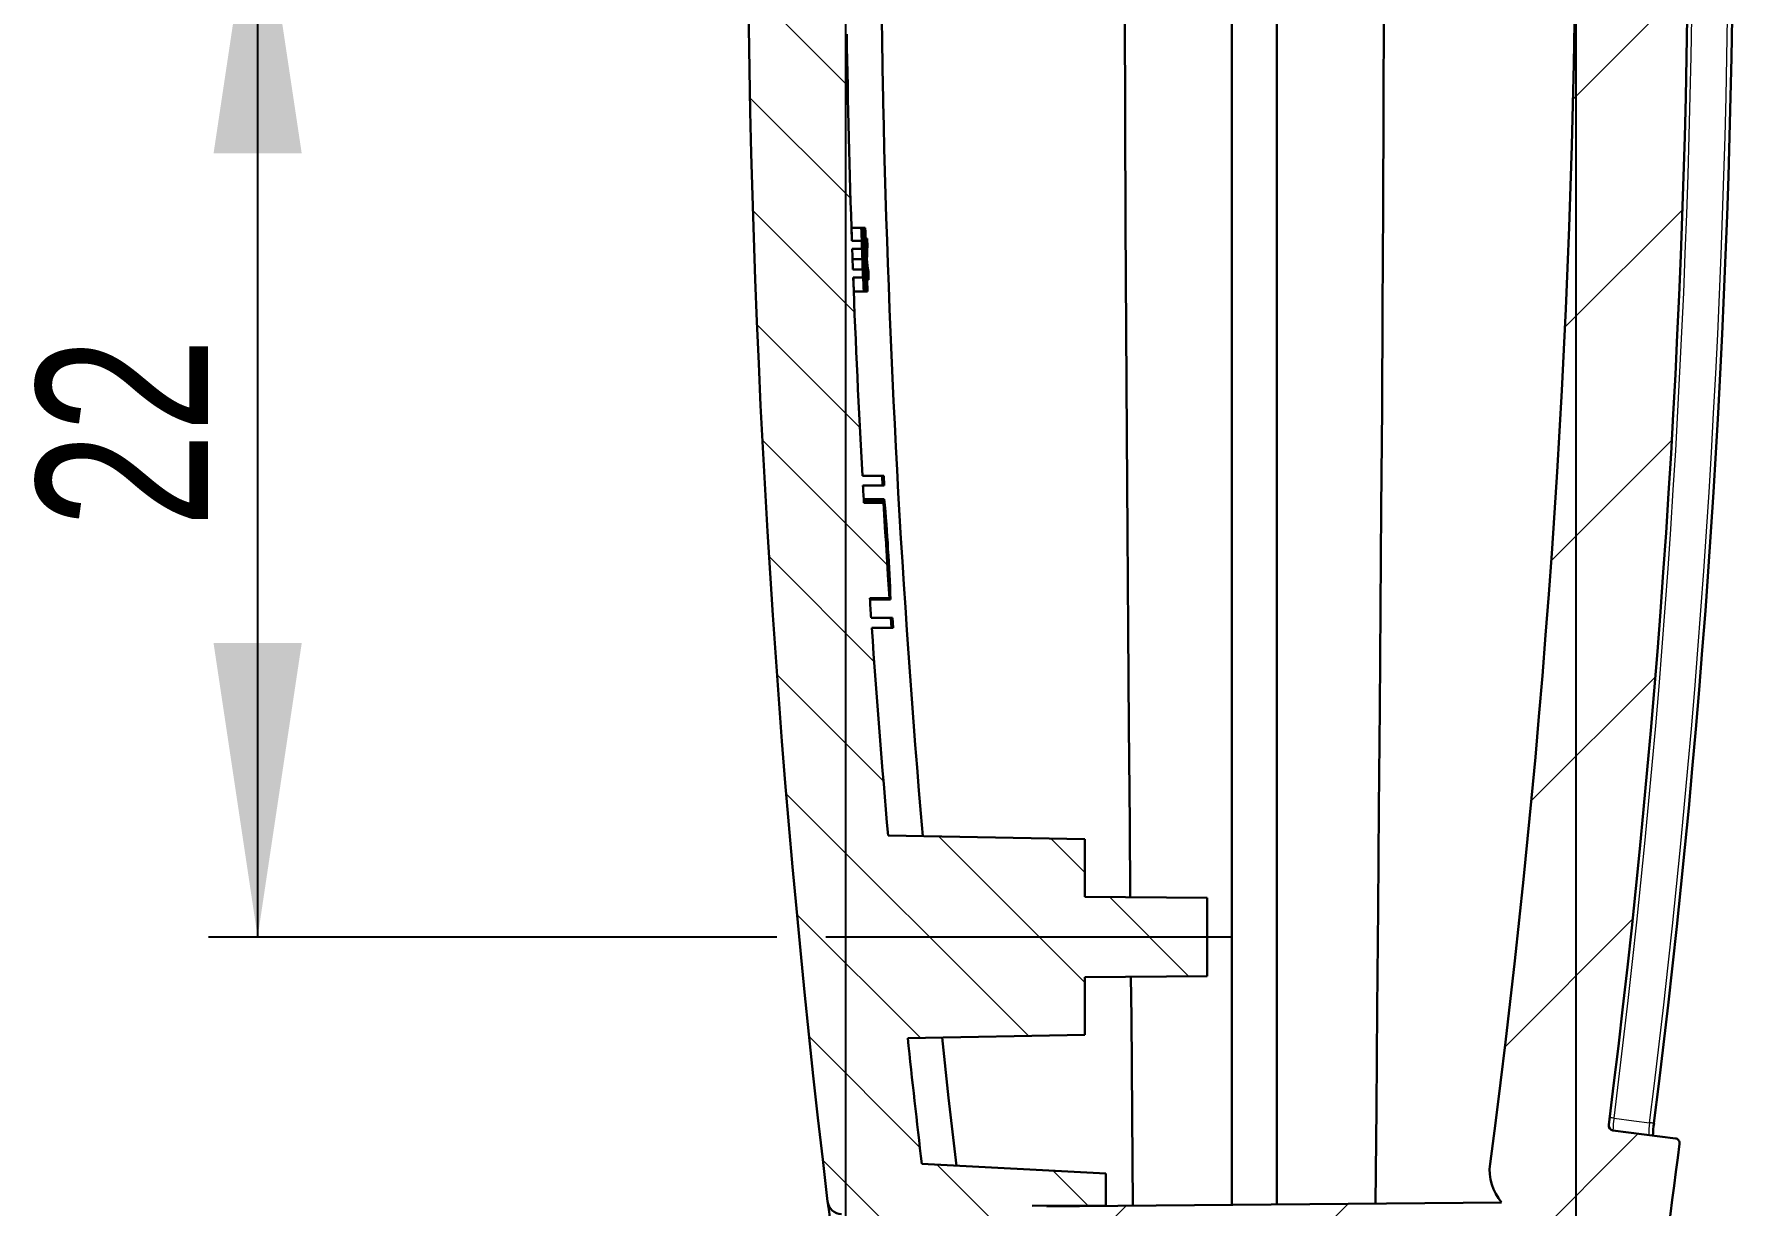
# Model space of a CAD drawing. Header units: millimetres. Extents: x 0 to 1188, y 0 to 841.
# Drawn here: x 612.32 to 647.15, y 634.62 to 658.54 of the extents above; entities that cross this region are included whole.
import ezdxf

# ---------------------------------------------------------------- set-up
doc = ezdxf.new("R2010")
doc.units = ezdxf.units.MM
doc.linetypes.add('SLD-Durchgehend', pattern=[0])
doc.styles.add('SLDTEXTSTYLE3', font='ARIALN.TTF', dxfattribs={"width": 0.87})
doc.dimstyles.new('SLDDIMSTYLE2', dxfattribs={"dimtxt": 3.5, "dimasz": 6, "dimexe": 0, "dimexo": 0.0625, "dimgap": 0.875, "dimtad": 1, "dimrnd": 1e-09, "dimzin": 12, "dimdsep": 46, "dimtxsty": 'SLDTEXTSTYLE3', "dimsah": 1, "dimcen": 0.09, "dimadec": 0, "dimazin": 3, "dimtfac": 1, "dimtofl": 0, "dimtmove": 0, "dimatfit": 3, "dimfxl": 0, "dimfrac": 2, "dimtolj": 1, "dimtzin": 12, "dimarcsym": 0})
doc.dimstyles.new('SLDDIMSTYLE3', dxfattribs={"dimtxt": 3.5, "dimasz": 6, "dimexe": 0, "dimexo": 0.0625, "dimgap": 0.875, "dimtad": 1, "dimrnd": 1e-09, "dimzin": 12, "dimdsep": 46, "dimtxsty": 'SLDTEXTSTYLE3', "dimsah": 1, "dimcen": 0.09, "dimadec": 0, "dimazin": 3, "dimtfac": 1, "dimtmove": 0, "dimatfit": 0, "dimfxl": 0, "dimfrac": 2, "dimtolj": 1, "dimtzin": 12, "dimarcsym": 0})

# ---------------------------------------------------------------- blocks, each defined once
blk = doc.blocks.new('_D_28')
for p, q in [((626.2771401397538, 662.1068535488031), (615.8846556999553, 662.1068535488032)), ((616.8846556999553, 662.1068535488032), (616.8846556999548, 640.106692785922)), ((627.4872218244136, 640.1066927859217), (615.8846556999548, 640.106692785922))]:
    blk.add_line(p, q)
for points in [[(616.8846556999553, 662.1068535488032), (615.9846556999552, 656.1068535488032), (617.7846556999551, 656.1068535488032)], [(616.8846556999548, 640.106692785922), (617.7846556999549, 646.106692785922), (615.9846556999549, 646.106692785922)]]:
    blk.add_solid(points)
at = {"insert": (612.3729184943377, 648.4642244388826), "char_height": 3.5, "attachment_point": 1, "rotation": 89.99999999999949, "style": 'SLDTEXTSTYLE3'}
blk.add_mtext('22', dxfattribs=at)
blk = doc.blocks.new('_D_30')
for p, q in [((635.3040472856575, 662.106853548803), (664.7640368884283, 662.1068535488025)), ((663.7640368884283, 662.1068535488025), (663.7640368884279, 632.1068500735395)), ((645.3560277264996, 632.1068500735398), (664.7640368884279, 632.1068500735395))]:
    blk.add_line(p, q)
for points in [[(663.7640368884283, 662.1068535488025), (662.8640368884282, 656.1068535488025), (664.6640368884282, 656.1068535488025)], [(663.7640368884279, 632.1068500735395), (664.664036888428, 638.1068500735395), (662.864036888428, 638.1068500735395)]]:
    blk.add_solid(points)
at = {"insert": (659.252299682811, 644.7546774675064), "char_height": 3.5, "attachment_point": 1, "rotation": 89.99999999999949, "style": 'SLDTEXTSTYLE3'}
blk.add_mtext('30', dxfattribs=at)
blk = doc.blocks.new('_D_32')
for p, q in [((628.8846806999552, 661.1068535488022), (628.884680699955, 610.53451535022)), ((643.8004887160537, 661.1068535488038), (643.8004887160535, 610.53451535022)), ((628.884680699955, 611.53451535022), (616.884680699955, 611.53451535022)), ((628.884680699955, 611.53451535022), (643.8004887160535, 611.53451535022)), ((643.8004887160535, 611.53451535022), (655.8004887160535, 611.53451535022))]:
    blk.add_line(p, q)
for points in [[(628.884680699955, 611.53451535022), (622.884680699955, 612.43451535022), (622.884680699955, 610.63451535022)], [(643.8004887160535, 611.53451535022), (649.8004887160535, 610.63451535022), (649.8004887160535, 612.43451535022)]]:
    blk.add_solid(points)
at = {"insert": (631.9364138991457, 616.046252555837), "char_height": 3.5, "attachment_point": 1, "style": 'SLDTEXTSTYLE3'}
blk.add_mtext('14,92', dxfattribs=at)

msp = doc.modelspace()

# ---------------------------------------------------------------- hatches: boundary and pattern name
at = {"linetype": 'SLD-Durchgehend', "lineweight": 0}
h = msp.add_hatch(dxfattribs=at)
h.set_pattern_fill('ANSI31', style=0)
h.set_pattern_definition([(45, (0, 0), (-2.245064030267288, 2.245064030267288), [])])
edge = h.paths.add_edge_path(flags=0)
edge.add_arc((440.5846806999552, 662.1068535488038), 207, 350.1714956414312, 352.7223075003661)
edge.add_arc((645.8178609187197, 635.8970893893895), 0.1, 352.722307500389, 442.7499999999771)
edge.add_line((645.8304808156333, 635.9962898843576), (644.5565558615382, 636.158353607946))
edge.add_arc((644.5691757584516, 636.2575541029139), 0.1, 172.7778654556889, 262.7500000000973, ccw=False)
edge.add_arc((440.5846806999552, 662.1068535488038), 205.5158080160984, 352.7778654556407, 367.2221345443605)
edge.add_arc((644.5691757584518, 687.956152994692), 0.1, 97.24999999996652, 187.2221345443668, ccw=False)
edge.add_line((644.5565558615383, 688.05535348966), (645.8304808156336, 688.2174172132484))
edge.add_arc((645.8178609187199, 688.3166177082164), 0.1, 277.2500000000245, 367.2776924996127)
edge.add_arc((440.5846806999552, 662.1068535488038), 207, 7.277692499634314, 9.82850435856915)
edge.add_spline(control_points=[(644.5465620238388, 697.4416942421199), (644.5274566566005, 697.5519753858534), (644.4890476148291, 697.6604788052501), (644.4345155662697, 697.7582192850956), (644.3879811211568, 697.8416252658874), (644.3287809789766, 697.9190696270989), (644.2605051336185, 697.9858560115978)], knot_values=[1.430489624538199e-17, 1.430489624538199e-17, 1.430489624538199e-17, 1.430489624538199e-17, 0.0003357715167857481, 0.0003357715167857481, 0.0003357715167857481, 0.0006211764384765263, 0.0006211764384765263, 0.0006211764384765263, 0.0006211764384765263], weights=[1, 1, 1, 1, 1, 1, 1], degree=3, periodic=0)
edge.add_spline(control_points=[(644.2605051336185, 697.9858560115978), (643.6197133676845, 698.6126686865487), (642.9410623902523, 699.2029624291266), (642.2314921833391, 699.7507017268122), (641.6916678015667, 700.1674089460059), (641.132741633489, 700.5604727869743), (640.5580246324945, 700.9275635638293)], knot_values=[3.07237137224682e-05, 3.07237137224682e-05, 3.07237137224682e-05, 3.07237137224682e-05, 0.002719881707251286, 0.002719881707251286, 0.002719881707251286, 0.004764230953056328, 0.004764230953056328, 0.004764230953056328, 0.004764230953056328], weights=[1, 1, 1, 1, 1, 1, 1], degree=3, periodic=0)
edge.add_spline(control_points=[(640.5580246324945, 700.9275635638293), (640.4822606928768, 700.9759565005332), (640.3963176074376, 701.0110459905678), (640.3083337488766, 701.0295092378966), (640.2705728974145, 701.0374332815938), (640.2320850041433, 701.0424495572756), (640.1935545639674, 701.0444688520802)], knot_values=[3.736708725176135e-17, 3.736708725176135e-17, 3.736708725176135e-17, 3.736708725176135e-17, 0.000269700681910329, 0.000269700681910329, 0.000269700681910329, 0.0003839048015372343, 0.0003839048015372343, 0.0003839048015372343, 0.0003839048015372343], weights=[1, 1, 1, 1, 1, 1, 1], degree=3, periodic=0)
edge.add_line((640.1935545639674, 701.0444688520801), (637.6946806999553, 701.1754292820013))
edge.add_line((637.6946806999553, 701.1754292820013), (637.6946806999553, 699.1726845900056))
edge.add_line((637.6946806999553, 699.1726845900056), (639.7543436188312, 699.0647422303556))
edge.add_spline(control_points=[(639.7543436188312, 699.0647422303556), (640.2639671501078, 698.72799665597), (640.7593549808608, 698.3686541022533), (641.2376828261466, 697.9887643841462), (641.7195579487358, 697.6060574054754), (642.1850447592062, 697.2017612084553), (642.631449262248, 696.7782151248259)], knot_values=[2.489836038553667e-05, 2.489836038553667e-05, 2.489836038553667e-05, 2.489836038553667e-05, 0.001857389109943501, 0.001857389109943501, 0.001857389109943501, 0.003703498353966795, 0.003703498353966795, 0.003703498353966795, 0.003703498353966795], weights=[1, 1, 1, 1, 1, 1, 1], degree=3, periodic=0)
edge.add_arc((440.5846806999552, 662.1068535488038), 205, 9.146626698531804, 9.737157490976585, ccw=False)
edge.add_spline(control_points=[(642.9780590514101, 694.6939736959544), (639.8746601028989, 694.6668907436227), (636.7712611543878, 694.6398077912911), (633.6678622058768, 694.6127248389591), (633.4434683705697, 694.6107665836249), (633.2190745352625, 694.6088083282906), (632.9946806999553, 694.6068500729564)], knot_values=[0.01553141202188759, 0.01553141202188759, 0.01553141202188759, 0.01553141202188759, 0.02484196338468785, 0.02484196338468785, 0.02484196338468785, 0.02551517052427439, 0.02551517052427439, 0.02551517052427439, 0.02551517052427439], weights=[1, 1, 1, 1, 1, 1, 1], degree=3, periodic=0)
edge.add_line((632.9946806999553, 694.6068500729564), (632.9946806999552, 693.4568500724594))
edge.add_spline(control_points=[(632.9946806999552, 693.4568500724594), (633.0955610696155, 693.3559697027184), (633.1964414392676, 693.2550893329691), (633.2973218089011, 693.1542089632013)], knot_values=[0.002305656127740359, 0.002305656127740359, 0.002305656127740359, 0.002305656127740359, 0.002733655288763948, 0.002733655288763948, 0.002733655288763948, 0.002733655288763948], weights=[1, 1, 1, 1], degree=3, periodic=0)
edge.add_spline(control_points=[(633.2973218089011, 693.1542089632013), (633.4063811241218, 693.1532572169748), (633.5154404393426, 693.1523054707483), (633.6244997545633, 693.1513537245218), (634.31478520797, 693.1453296946239), (635.0050706613766, 693.139305664726), (635.6953561147832, 693.1332816348279), (638.3618014508675, 693.1100119188764), (641.0282467869519, 693.0867422029227), (643.6946921230361, 693.0634724869662)], knot_values=[0.01002748567136656, 0.01002748567136656, 0.01002748567136656, 0.01002748567136656, 0.01035467607543689, 0.01035467607543689, 0.01035467607543689, 0.01242561129052426, 0.01242561129052426, 0.01242561129052426, 0.0204252519005801, 0.0204252519005801, 0.0204252519005801, 0.0204252519005801], weights=[1, 1, 1, 1, 1, 1, 1, 1, 1, 1], degree=3, periodic=0)
edge.add_spline(control_points=[(643.6946921230361, 693.0634724869662), (643.7538425737719, 693.003280550904), (643.8129930244991, 692.9430886148332), (643.8721434752099, 692.8828966787464), (643.9129892168014, 692.8413317500309), (643.953834958385, 692.7997668213077), (643.9946806999552, 692.7582018925714)], knot_values=[0.001629402823340384, 0.001629402823340384, 0.001629402823340384, 0.001629402823340384, 0.001882575896360771, 0.001882575896360771, 0.001882575896360771, 0.002057401984652887, 0.002057401984652887, 0.002057401984652887, 0.002057401984652887], weights=[1, 1, 1, 1, 1, 1, 1], degree=3, periodic=0)
edge.add_line((643.9946806999552, 692.7582018925714), (643.9946806999552, 691.4554982545083))
edge.add_spline(control_points=[(643.9946806999552, 691.4554982545083), (643.8946845077047, 691.353741389655), (643.7946883153804, 691.2519845248744), (643.694692123036, 691.1502276601135)], knot_values=[0.003882968331759342, 0.003882968331759342, 0.003882968331759342, 0.003882968331759342, 0.004310591267641046, 0.004310591267641046, 0.004310591267641046, 0.004310591267641046], weights=[1, 1, 1, 1], degree=3, periodic=0)
edge.add_spline(control_points=[(643.694692123036, 691.1502276601135), (641.0282467869519, 691.126957944157), (638.3618014508675, 691.1036882282033), (635.6953561147832, 691.0804185122519), (635.0050706613766, 691.0743944823538), (634.31478520797, 691.0683704524558), (633.6244997545633, 691.062346422558), (633.5154404393426, 691.0613946763315), (633.4063811241218, 691.060442930105), (633.2973218089011, 691.0594911838783)], knot_values=[0.02002625146303577, 0.02002625146303577, 0.02002625146303577, 0.02002625146303577, 0.02802589207309161, 0.02802589207309161, 0.02802589207309161, 0.03009682728817899, 0.03009682728817899, 0.03009682728817899, 0.03042401769224932, 0.03042401769224932, 0.03042401769224932, 0.03042401769224932], weights=[1, 1, 1, 1, 1, 1, 1, 1, 1, 1], degree=3, periodic=0)
edge.add_spline(control_points=[(633.2973218089011, 691.0594911838783), (633.1964414392676, 690.9586108141107), (633.0955610696155, 690.8577304443614), (632.9946806999552, 690.7568500746203)], knot_values=[0.005698678298353532, 0.005698678298353532, 0.005698678298353532, 0.005698678298353532, 0.006127460469451012, 0.006127460469451012, 0.006127460469451012, 0.006127460469451012], weights=[1, 1, 1, 1], degree=3, periodic=0)
edge.add_line((632.9946806999552, 690.7568500746203), (632.9946806999552, 689.6068500741234))
edge.add_spline(control_points=[(632.9946806999552, 689.6068500741234), (633.2188944234422, 689.6048933906012), (633.443108146929, 689.6029367070789), (633.6673218704159, 689.6009800235568), (635.323386586029, 689.5865277657273), (636.9794513016419, 689.5720755078979), (638.6355160172549, 689.5576232500686), (639.8516348312746, 689.5470103419583), (641.0677536452944, 689.5363974338482), (642.283872459314, 689.525784525738)], knot_values=[0.02416924985471032, 0.02416924985471032, 0.02416924985471032, 0.02416924985471032, 0.02484191663826091, 0.02484191663826091, 0.02484191663826091, 0.02981029996591309, 0.02981029996591309, 0.02981029996591309, 0.03345879533149627, 0.03345879533149627, 0.03345879533149627, 0.03345879533149627], weights=[1, 1, 1, 1, 1, 1, 1, 1, 1, 1], degree=3, periodic=0)
edge.add_arc((643.0391452557919, 688.8703739651728), 1, 139.0492118347952, 187.5305659809066)
edge.add_arc((440.5846806999552, 662.1068535488038), 203.2158080160984, -7.530565980909216, 7.530565980907113, ccw=False)
edge.add_arc((643.0391452557918, 635.343333132433), 1, 172.4694340190877, 220.9513114783459)
edge.add_spline(control_points=[(642.2838784455622, 634.6879156735829), (639.4115789760535, 634.6628494958514), (636.5392795065446, 634.63778331812), (633.6669800370358, 634.6127171403883), (633.4428802580089, 634.6107614512443), (633.2187804789819, 634.6088057621005), (632.9946806999551, 634.6068500729565)], knot_values=[0.01622466053887799, 0.01622466053887799, 0.01622466053887799, 0.01622466053887799, 0.02484188706498601, 0.02484188706498601, 0.02484188706498601, 0.02551421200214026, 0.02551421200214026, 0.02551421200214026, 0.02551421200214026], weights=[1, 1, 1, 1, 1, 1, 1], degree=3, periodic=0)
edge.add_line((632.9946806999551, 634.6068500729565), (632.9946806999551, 633.4568500724595))
edge.add_spline(control_points=[(632.9946806999551, 633.4568500724595), (633.0955610696154, 633.3559697027184), (633.1964414392673, 633.2550893329692), (633.2973218089008, 633.1542089632014)], knot_values=[0.002305656127740367, 0.002305656127740367, 0.002305656127740367, 0.002305656127740367, 0.002733655288763946, 0.002733655288763946, 0.002733655288763946, 0.002733655288763946], weights=[1, 1, 1, 1], degree=3, periodic=0)
edge.add_spline(control_points=[(633.2973218089008, 633.1542089632014), (633.4063811241216, 633.1532572169748), (633.5154404393423, 633.1523054707483), (633.6244997545631, 633.1513537245216), (634.3147852079697, 633.1453296946239), (635.0050706613764, 633.139305664726), (635.695356114783, 633.1332816348279), (638.3618014508673, 633.1100119188762), (641.0282467869516, 633.0867422029226), (643.6946921230358, 633.0634724869662)], knot_values=[0.01002748567136656, 0.01002748567136656, 0.01002748567136656, 0.01002748567136656, 0.01035467607543689, 0.01035467607543689, 0.01035467607543689, 0.01242561129052426, 0.01242561129052426, 0.01242561129052426, 0.02042525190058007, 0.02042525190058007, 0.02042525190058007, 0.02042525190058007], weights=[1, 1, 1, 1, 1, 1, 1, 1, 1, 1], degree=3, periodic=0)
edge.add_spline(control_points=[(643.6946921230358, 633.0634724869662), (643.7538425737043, 633.0032805509724), (643.8129930243645, 632.94308861497), (643.8721434750081, 632.8828966789516), (643.9129892166667, 632.8413317501677), (643.9538349583175, 632.799766821376), (643.994680699955, 632.7582018925714)], knot_values=[0.001629402823340389, 0.001629402823340389, 0.001629402823340389, 0.001629402823340389, 0.001882575896073151, 0.001882575896073151, 0.001882575896073151, 0.002057401984652952, 0.002057401984652952, 0.002057401984652952, 0.002057401984652952], weights=[1, 1, 1, 1, 1, 1, 1], degree=3, periodic=0)
edge.add_line((643.994680699955, 632.7582018925714), (643.994680699955, 631.4554982545083))
edge.add_spline(control_points=[(643.994680699955, 631.4554982545083), (643.8946845077045, 631.3537413896552), (643.7946883153802, 631.2519845248744), (643.6946921230358, 631.1502276601134)], knot_values=[0.003882968331784258, 0.003882968331784258, 0.003882968331784258, 0.003882968331784258, 0.004310591267677723, 0.004310591267677723, 0.004310591267677723, 0.004310591267677723], weights=[1, 1, 1, 1], degree=3, periodic=0)
edge.add_spline(control_points=[(643.6946921230358, 631.1502276601134), (641.0282467869516, 631.1269579441571), (638.3618014508673, 631.1036882282034), (635.695356114783, 631.080418512252), (635.0050706613764, 631.0743944823538), (634.3147852079697, 631.0683704524558), (633.6244997545631, 631.062346422558), (633.5154404393423, 631.0613946763315), (633.4063811241216, 631.0604429301048), (633.2973218089008, 631.0594911838784)], knot_values=[0.02002625146303576, 0.02002625146303576, 0.02002625146303576, 0.02002625146303576, 0.02802589207309156, 0.02802589207309156, 0.02802589207309156, 0.03009682728817894, 0.03009682728817894, 0.03009682728817894, 0.03042401769224927, 0.03042401769224927, 0.03042401769224927, 0.03042401769224927], weights=[1, 1, 1, 1, 1, 1, 1, 1, 1, 1], degree=3, periodic=0)
edge.add_spline(control_points=[(633.2973218089008, 631.0594911838784), (633.1964414392673, 630.9586108141107), (633.0955610696154, 630.8577304443613), (632.9946806999551, 630.7568500746204)], knot_values=[0.005698678298341526, 0.005698678298341526, 0.005698678298341526, 0.005698678298341526, 0.006127460469435534, 0.006127460469435534, 0.006127460469435534, 0.006127460469435534], weights=[1, 1, 1, 1], degree=3, periodic=0)
edge.add_line((632.994680699955, 630.7568500746204), (632.994680699955, 629.6068500741233))
edge.add_spline(control_points=[(632.994680699955, 629.6068500741233), (633.218981975077, 629.6048926265496), (633.443283250199, 629.6029351789758), (633.6675845253208, 629.6009777314022), (635.3236507557596, 629.586525460353), (636.9797169861982, 629.5720731893039), (638.6357832166369, 629.5576209182549), (640.0832081223859, 629.5449894324626), (641.530633028135, 629.5323579466701), (642.978057933884, 629.5197264608778)], knot_values=[0.02416900991305474, 0.02416900991305474, 0.02416900991305474, 0.02416900991305474, 0.02484193936151197, 0.02484193936151197, 0.02484193936151197, 0.02981032723381436, 0.02981032723381436, 0.02981032723381436, 0.03415276729787304, 0.03415276729787304, 0.03415276729787304, 0.03415276729787304], weights=[1, 1, 1, 1, 1, 1, 1, 1, 1, 1], degree=3, periodic=0)
edge.add_arc((440.5846806999552, 662.1068535488038), 205, 350.26284250902216, 350.85337133659516, ccw=False)
edge.add_spline(control_points=[(642.6314492622478, 627.4354919727799), (642.1886215572724, 627.0153395350538), (641.7270200617058, 626.6141323583558), (641.2492737086336, 626.234154899357), (640.7673549663219, 625.8508589140084), (640.268080764896, 625.4884286080662), (639.7543436188311, 625.1489648672504)], knot_values=[2.603938324540252e-05, 2.603938324540252e-05, 2.603938324540252e-05, 2.603938324540252e-05, 0.001857328200881535, 0.001857328200881535, 0.001857328200881535, 0.003704639417050646, 0.003704639417050646, 0.003704639417050646, 0.003704639417050646], weights=[1, 1, 1, 1, 1, 1, 1], degree=3, periodic=0)
edge.add_line((639.7543436188311, 625.1489648672504), (637.694680699955, 625.0410225076004))
edge.add_line((637.694680699955, 625.0410225076004), (637.694680699955, 623.0382778156046))
edge.add_line((637.694680699955, 623.0382778156046), (640.1935545639672, 623.1692382455259))
edge.add_spline(control_points=[(640.1935545639672, 623.1692382455259), (640.2773823668492, 623.1736314745172), (640.3616077094545, 623.1925582819729), (640.4392558545458, 623.2244513307592), (640.48052235057, 623.2414010514433), (640.5204277404551, 623.2621291540349), (640.5580246324944, 623.2861435337768)], knot_values=[5.204170427930421e-18, 5.204170427930421e-18, 5.204170427930421e-18, 5.204170427930421e-18, 0.000251828530895371, 0.000251828530895371, 0.000251828530895371, 0.0003842927863091812, 0.0003842927863091812, 0.0003842927863091812, 0.0003842927863091812], weights=[1, 1, 1, 1, 1, 1, 1], degree=3, periodic=0)
edge.add_spline(control_points=[(640.5580246324944, 623.2861435337768), (641.3138985684872, 623.7689452429447), (642.0427250917342, 624.2969351681401), (642.7370440163496, 624.8647063618525), (643.2645548451774, 625.2960721828919), (643.7733786418402, 625.7513514248337), (644.2605051336183, 626.2278510860081)], knot_values=[2.855903457065282e-05, 2.855903457065282e-05, 2.855903457065282e-05, 2.855903457065282e-05, 0.0027192807365198, 0.0027192807365198, 0.0027192807365198, 0.00476206783299128, 0.00476206783299128, 0.00476206783299128, 0.00476206783299128], weights=[1, 1, 1, 1, 1, 1, 1], degree=3, periodic=0)
edge.add_spline(control_points=[(644.2605051336183, 626.2278510860081), (644.3405151464219, 626.3061156530865), (644.408116052358, 626.3992733847435), (644.4577097934402, 626.4996098459841), (644.5000301812727, 626.5852310929552), (644.5302586255126, 626.6779054043348), (644.5465620238385, 626.7720128554861)], knot_values=[2.655033808261411e-17, 2.655033808261411e-17, 2.655033808261411e-17, 2.655033808261411e-17, 0.0003357715018865523, 0.0003357715018865523, 0.0003357715018865523, 0.0006211764377842882, 0.0006211764377842882, 0.0006211764377842882, 0.0006211764377842882], weights=[1, 1, 1, 1, 1, 1, 1], degree=3, periodic=0)
h = msp.add_hatch(dxfattribs=at)
h.set_pattern_fill('ANSI31', scale=0.5, angle=90.0000000000002, style=0)
h.set_pattern_definition([(135.0000000000002, (0, 0), (-1.12253201513364, -1.122532015133648), [])])
edge = h.paths.add_edge_path(flags=0)
edge.add_line((629.0444480957451, 653.5728974404415), (629.2445884641178, 653.5728974404415))
edge.add_arc((856.8846806999552, 662.1068535488022), 227.8, 182.106578216694, 182.1469451740538, ccw=False)
edge.add_line((629.2386324796422, 653.733280256896), (629.0384973430135, 653.733280256896))
edge.add_arc((856.8846806999552, 662.1068535488022), 227.9999999999999, 181.997214541854, 182.1047295090637, ccw=False)
edge.add_line((629.0231855718636, 654.1608458725734), (629.2233072480468, 654.1608458725734))
edge.add_arc((856.8846806999552, 662.1068535488022), 227.8, 181.9586055132902, 181.9989687340629, ccw=False)
edge.add_line((629.2177660075852, 654.321228689028), (629.0176491979346, 654.321228689028))
edge.add_arc((856.8846806999552, 662.1068535488022), 227.9999999999999, 180.8959051152615, 181.9568867696259, ccw=False)
edge.add_line((628.9125531259002, 658.541878182996), (628.7183034011896, 658.5418781829957))
edge.add_line((628.7183034011896, 658.5418781829957), (628.7183034011896, 658.8536865989194))
edge.add_line((628.7183034011896, 658.8536865989194), (628.9183034011896, 658.8536865992185))
edge.add_line((628.9183034011896, 658.8536865992185), (628.9183034011897, 659.0109263744325))
edge.add_line((628.9183034011897, 659.0109263744325), (628.7183034011896, 659.0109263744325))
edge.add_line((628.7183034011896, 659.0109263744325), (628.7183034011896, 659.3496319583534))
edge.add_line((628.7183034011896, 659.3496319583534), (628.9183034011896, 659.3496319582948))
edge.add_line((628.9183034011896, 659.3496319582948), (628.91830340119, 659.5592034974609))
edge.add_line((628.91830340119, 659.5592034974609), (628.7183034011896, 659.5592034974609))
edge.add_line((628.7183034011896, 659.5592034974609), (628.7183034011896, 660.2108182077438))
edge.add_line((628.7183034011896, 660.2108182077438), (628.9183034011896, 660.2108182077438))
edge.add_line((628.9183034011896, 660.2108182077438), (628.9183034011896, 660.3454678808959))
edge.add_line((628.9183034011896, 660.3454678808959), (628.7183034011896, 660.345467882755))
edge.add_line((628.7183034011896, 660.345467882755), (628.7183034011896, 660.7364489006492))
edge.add_line((628.7183034011896, 660.7364489006492), (628.9183034011896, 660.7364488983679))
edge.add_line((628.9183034011896, 660.7364488983679), (628.9183034011896, 660.8757820583695))
edge.add_line((628.9183034011896, 660.8757820583695), (628.7183034011896, 660.8757820583695))
edge.add_line((628.7183034011896, 660.8757820583695), (628.7183034011896, 661.3918781829956))
edge.add_line((628.7183034011896, 661.3918781829956), (628.9183034011896, 661.3918781829956))
edge.add_line((628.9183034011896, 661.3918781829956), (628.9183034011896, 661.6918781829957))
edge.add_line((628.9183034011896, 661.6918781829957), (628.7183034011896, 661.6918781829957))
edge.add_line((628.7183034011896, 661.6918781829957), (628.7183034011896, 662.2038928943455))
edge.add_line((628.7183034011896, 662.2038928943455), (628.9183034011896, 662.2038928943455))
edge.add_line((628.9183034011896, 662.2038928943455), (628.9183034011896, 662.341480116341))
edge.add_line((628.9183034011896, 662.341480116341), (628.7183034011896, 662.3414801152377))
edge.add_line((628.7183034011896, 662.3414801152377), (628.7183034011896, 662.6974522867758))
edge.add_line((628.7183034011896, 662.6974522867758), (628.9183034011896, 662.6974522868994))
edge.add_line((628.9183034011896, 662.6974522868994), (628.9183034011896, 662.835430197684))
edge.add_line((628.9183034011896, 662.835430197684), (628.7183034011896, 662.835430197684))
edge.add_line((628.7183034011896, 662.835430197684), (628.7183034011896, 663.5305636404834))
edge.add_line((628.7183034011896, 663.5305636404834), (628.9183034011896, 663.5305636404834))
edge.add_line((628.9183034011896, 663.5305636404834), (628.9183034011896, 663.656633223954))
edge.add_line((628.9183034011896, 663.656633223954), (628.7183034011896, 663.656633223954))
edge.add_line((628.7183034011896, 663.656633223954), (628.7183034011896, 663.8189283883532))
edge.add_line((628.7183034011896, 663.8189283883532), (628.9183034011896, 663.8189283883532))
edge.add_line((628.9183034011896, 663.8189283883532), (628.9183034011896, 664.0057275156307))
edge.add_line((628.9183034011896, 664.0057275156307), (628.7183034011896, 664.005727515628))
edge.add_line((628.7183034011896, 664.005727515628), (628.7183034011896, 664.0403894488707))
edge.add_line((628.7183034011896, 664.0403894488707), (628.9183034011896, 664.0403894488707))
edge.add_line((628.9183034011896, 664.0403894488707), (628.9183034011896, 664.2451414148313))
edge.add_line((628.9183034011896, 664.2451414148313), (628.7183034011896, 664.2451414148313))
edge.add_line((628.7183034011896, 664.2451414148313), (628.7183034011896, 664.5418781829952))
edge.add_line((628.7183034011896, 664.5418781829952), (628.8976840202522, 664.5418781829952))
edge.add_arc((856.8846806999552, 662.1068535488022), 227.9999999999999, 178.6634885530515, 179.3880733029845, ccw=False)
edge.add_line((628.9467083401969, 667.4248189982972), (629.1467628130166, 667.4248189982964))
edge.add_arc((856.8846806999552, 662.1068535488022), 227.8, 178.5560001710087, 178.66231493213, ccw=False)
edge.add_line((629.1570225740136, 667.8473870148046), (628.9569590960972, 667.8473870147945))
edge.add_arc((856.8846806999552, 662.1068535488022), 227.9999999999999, 174.9853164956326, 178.5572671054252, ccw=False)
edge.add_line((629.7573895746157, 682.0365707084934), (633.7746806999552, 682.1066927859217))
edge.add_line((633.7746806999552, 682.1066927859217), (633.7746806999552, 683.2848756164462))
edge.add_line((633.7746806999552, 683.2848756164462), (636.2746806999553, 683.3066927859231))
edge.add_line((636.2746806999553, 683.3066927859231), (636.2746806999553, 684.9066927859203))
edge.add_line((636.2746806999553, 684.9066927859203), (633.7746806999552, 684.9285099553972))
edge.add_line((633.7746806999552, 684.9285099553972), (633.7746806999552, 686.1066927859217))
edge.add_line((633.7746806999552, 686.1066927859217), (630.1580312588299, 686.1698216367391))
edge.add_arc((856.8846806999552, 662.1068535488022), 227.9999999999999, 173.2922425314039, 173.941759236418, ccw=False)
edge.add_line((630.4453762699311, 688.7384402316653), (634.2017694213764, 688.9353044548467))
edge.add_line((634.2017694213764, 688.9353044548467), (634.2017694213764, 689.5853044548463))
edge.add_line((634.2017694213764, 689.5853044548463), (632.7017694213764, 689.5983947565328))
edge.add_line((632.7017694213764, 689.5983947565328), (632.7017694213764, 690.7066927859225))
edge.add_line((632.7017694213764, 690.7066927859225), (631.0317694213765, 690.7212666551331))
edge.add_line((631.0317694213765, 690.7212666551331), (631.0317694213765, 689.8848792354846))
edge.add_line((631.0317694213765, 689.8848792354846), (628.8044563253884, 689.768150702356))
edge.add_arc((628.8201571122612, 689.4685618419295), 0.3, 92.99999999998239, 173.1587211048472)
edge.add_arc((856.8846806999552, 662.1068535488022), 229.9999999999999, 173.1587211048525, 186.8413601819421)
edge.add_arc((628.8201959311534, 634.7448216955022), 0.3, 186.8413601819557, 267.0000000000184)
edge.add_line((628.8044951442806, 634.4452328350757), (631.0317694213763, 634.3285063363588))
edge.add_line((631.0317694213763, 634.3285063363588), (631.0317694213763, 633.4921189167103))
edge.add_line((631.0317694213763, 633.4921189167103), (632.7017694213762, 633.5066927859209))
edge.add_line((632.7017694213762, 633.5066927859209), (632.7017694213762, 634.6153123410731))
edge.add_line((632.7017694213762, 634.6153123410731), (634.2017694213763, 634.6284026427597))
edge.add_line((634.2017694213763, 634.6284026427597), (634.2017694213763, 635.2780811169968))
edge.add_line((634.2017694213763, 635.2780811169968), (630.4454143194208, 635.4749433460889))
edge.add_arc((856.8846806999552, 662.1068535488022), 227.9999999999999, 186.0583218656738, 186.7078393286046, ccw=False)
edge.add_line((630.1580653201532, 638.0435645296469), (633.7746806999552, 638.1066927859217))
edge.add_line((633.7746806999552, 638.1066927859217), (633.7746806999552, 639.2848756164462))
edge.add_line((633.7746806999552, 639.2848756164462), (636.2746806999551, 639.3066927859231))
edge.add_line((636.2746806999551, 639.3066927859231), (636.2746806999551, 640.9066927859203))
edge.add_line((636.2746806999551, 640.9066927859203), (633.7746806999552, 640.9285099553972))
edge.add_line((633.7746806999552, 640.9285099553972), (633.7746806999552, 642.1066927859217))
edge.add_line((633.7746806999552, 642.1066927859217), (629.7574178310149, 642.1768143701329))
edge.add_arc((856.8846806999552, 662.1068535488022), 227.9999999999999, 183.9444885079042, 185.0147647377992, ccw=False)
edge.add_line((629.4247748089501, 646.422746559397), (629.8257262675328, 646.422746559397))
edge.add_arc((856.8846806999552, 662.1068535488022), 227.5999999999999, 183.9009655996922, 183.951431826967, ccw=False)
edge.add_line((629.8119997567369, 646.6227465593969), (629.4110724928917, 646.6227465593969))
edge.add_arc((856.8846806999552, 662.1068535488022), 227.9999999999999, 183.7933656909497, 183.8941112338223, ccw=False)
edge.add_line((629.3841978074299, 647.022746559397), (629.7850776260349, 647.022746559397))
edge.add_arc((856.8846806999552, 662.1068535488022), 227.5999999999999, 183.3083883586357, 183.8000421982163, ccw=False)
edge.add_line((629.6640038026463, 648.9720147477836), (629.2633372154935, 648.9720147477836))
edge.add_arc((856.8846806999552, 662.1068535488022), 227.9999999999999, 183.2142970453456, 183.3025777262221, ccw=False)
edge.add_line((629.2433694041287, 649.3227465593969), (629.6440007844009, 649.3227465593969))
edge.add_arc((856.8846806999552, 662.1068535488022), 227.5999999999999, 183.1695258681399, 183.2199520229362, ccw=False)
edge.add_line((629.6328374702925, 649.5227465593969), (629.2322257356408, 649.5227465593969))
edge.add_arc((856.8846806999552, 662.1068535488022), 227.9999999999999, 182.1450610080418, 183.163959632384, ccw=False)

# ---------------------------------------------------------------- linework, layer by layer
at = {"color": 7, "linetype": 'SLD-Durchgehend', "lineweight": 30}
for p, q in [((636.7746806958281, 634.6398051777512), (636.7746806958281, 689.5740069398314)), ((637.694680658035, 634.6478369036347), (637.694680658035, 689.5659752139479)), ((629.0101453800277, 654.5887296037406), (629.2102554020063, 654.5887296037406)), ((629.2110400412754, 654.5887296037406), (629.2102554020063, 654.5887296037406)), ((629.2110400412754, 654.5887296037406), (629.2164179634825, 654.5887296037406)), ((629.2180952754394, 654.5887296037406), (629.2164179634825, 654.5887296037406)), ((629.2180952754394, 654.5887296037406), (629.2190740954653, 654.5887296037406)), ((629.2208915714697, 654.5887296037406), (629.2190740954653, 654.5887296037406)), ((629.2208915714697, 654.5887296037406), (629.2247346740738, 654.5887296037406)), ((629.2270848665909, 654.5887296037406), (629.2247346740738, 654.5887296037406)), ((629.2270848665909, 654.5887296037406), (629.2317191277222, 654.5887296037406)), ((629.2343957488016, 654.5887296037406), (629.2317191277222, 654.5887296037406)), ((629.2343957488016, 654.5887296037406), (629.2382840205506, 654.5887296037406)), ((629.2413098875955, 654.5887296037406), (629.2382840205506, 654.5887296037406)), ((629.2413098875955, 654.5887296037406), (629.2474389214591, 654.5887296037406)), ((629.2510519873873, 654.5887296037406), (629.2474389214591, 654.5887296037406)), ((629.2510519873873, 654.5887296037406), (629.2579586756007, 654.5887296037406)), ((629.261844153382, 654.5887296037406), (629.2579586756007, 654.5887296037406)), ((629.261844153382, 654.5887296037406), (629.2852040518598, 654.5887296037406)), ((629.2900296997801, 654.5887296037406), (629.2852040518598, 654.5887296037406)), ((629.0176490460113, 654.3212286146015), (629.2177660529093, 654.3212286146015)), ((629.2233074222282, 654.1608460196883), (629.0231857587174, 654.1608460196883)), ((629.2177660075852, 654.321228689028), (629.2233072480468, 654.1608458725734)), ((629.2288147982732, 654.1887298175723), (629.2253083687798, 654.1887298175723)), ((629.2383017156795, 654.2009692588479), (629.2397382807509, 654.2009692588479)), ((629.2612434503213, 654.2009692588479), (629.2634548757748, 654.2009692588479)), ((629.2972898249105, 654.3720629946918), (629.3293473449127, 654.3720629946918)), ((629.3293475572874, 654.3720630647347), (629.3350737998376, 654.205396398068)), ((629.031442864664, 653.9470627853304), (629.2315715130941, 653.9470627853304)), ((629.0384971675054, 653.7332804822952), (629.2386323351935, 653.7332804822952)), ((629.2308637079374, 654.0387300723821), (629.2336716454998, 654.0387300723821)), ((629.2386324796422, 653.733280256896), (629.2445884641178, 653.5728974404415)), ((629.2800850373284, 654.0553960898549), (629.2954150725678, 654.0553960898549)), ((629.3034467984513, 654.0553960898549), (629.2954150725678, 654.0553960898549)), ((629.3008921806291, 653.9053963446647), (629.3088033002392, 653.9053963446647)), ((629.3100470815376, 654.0053961747915), (629.316866225429, 654.0053961747915)), ((629.3142305825428, 653.8887293958694), (629.3210497264341, 653.8887293958694)), ((629.2445886087195, 653.5728974217207), (629.0444483187572, 653.5728974217207)), ((629.2943258908168, 653.6624273234636), (629.2987333749012, 653.6624273234636)), ((629.3261002887563, 653.438730160299), (629.3182655375973, 653.438730160299)), ((629.3277673561648, 653.5220630416304), (629.3598295327798, 653.5220630416304)), ((629.3536019065344, 653.6887297314014), (629.3598293147767, 653.5220630647347)), ((629.0591930177585, 653.2887294837863), (629.2593463462368, 653.2887294837863)), ((629.2593463462368, 653.2887294837863), (629.2606548544542, 653.2887294837863)), ((629.2606548544542, 653.2887294837863), (629.2657198522762, 653.2887294837863)), ((629.2657198522762, 653.2887294837863), (629.2684854146615, 653.2887294837863)), ((629.2684854146615, 653.2887294837863), (629.2770731401221, 653.2887294837863)), ((629.2770731401221, 653.2887294837863), (629.2810447652415, 653.2887294837863)), ((629.2810447652415, 653.2887294837863), (629.2849335026518, 653.2887294837863)), ((629.2849335026518, 653.2887294837863), (629.2895016398803, 653.2887294837863)), ((629.2895016398803, 653.2887294837863), (629.3027091909722, 653.2887294837863)), ((629.3027091909722, 653.2887294837863), (629.3084987577573, 653.2887294837863)), ((629.3080247145668, 653.3009689250619), (629.3192871984617, 653.3009689250619)), ((629.3084987577573, 653.2887294837863), (629.3244257707671, 653.2887294837863)), ((629.3244257707671, 653.2887294837863), (629.3366898920909, 653.2887294837863)), ((629.6328374323026, 649.5227469080717), (629.2322257672027, 649.5227469080717)), ((629.2433695074693, 649.3227463164956), (629.6440007303432, 649.3227463164956)), ((629.6689289760367, 649.5227469080717), (629.6328374323026, 649.5227469080717)), ((629.6328374702925, 649.5227465593969), (629.6440007844009, 649.3227465593969)), ((629.6440007303432, 649.3227463164956), (629.6800941367225, 649.3227463164956)), ((629.6689291256641, 649.5227465593969), (629.680094213075, 649.3227465593969)), ((629.2644723456875, 648.9720148915083), (629.2615503211097, 649.0227468261153)), ((629.2615503211097, 649.0227468261153), (629.6622136746124, 649.0227468261153)), ((629.2633370634691, 648.9720148915083), (629.6640036766008, 648.9720148915083)), ((629.2768924635426, 649.0487204813987), (629.6775832910613, 649.0487204813987)), ((629.6622136746124, 649.0227468261153), (629.665041169949, 649.0227468261153)), ((629.6895330910162, 648.539385753277), (629.6905631337837, 648.539385753277)), ((629.7257643331365, 648.0077300170094), (629.729269365646, 648.0077300170094)), ((629.7341844205336, 648.0239639008075), (629.7447158162073, 648.0239639008075)), ((629.785077473946, 647.0227464982897), (629.3841975879446, 647.0227464982897)), ((629.4042075191215, 646.9967728430063), (629.8051227953807, 646.9967728430063)), ((629.785087252833, 647.0227464982897), (629.7862150844709, 647.0227464982897)), ((629.7890439767913, 647.0227464982897), (629.7862150844709, 647.0227464982897)), ((629.8119996812717, 646.6227462464601), (629.411072297819, 646.6227462464601)), ((629.4247748468593, 646.422745654884), (629.825726444699, 646.422745654884)), ((629.8481200960056, 646.6227462464601), (629.8119996812717, 646.6227462464601)), ((629.8119997567369, 646.6227465593969), (629.8257262675329, 646.422746559397)), ((629.825726444699, 646.422745654884), (629.861848722078, 646.422745654884)), ((629.8481198932618, 646.6227465593969), (629.8618485879942, 646.422746559397)), ((633.7746806115434, 642.1066932329566), (629.7574176591412, 642.1768143722445)), ((633.7746806115434, 642.1066932329566), (633.7746806115434, 640.9285105714232)), ((636.2746807011832, 640.9066934087903), (633.7746806115434, 640.9285105714232)), ((636.2746807011832, 639.3066924014718), (636.2746807011832, 640.9066934087903)), ((633.7746806115434, 639.2848752388388), (636.2746807011832, 639.3066924014718)), ((633.7746806115434, 639.2848752388388), (633.7746806115434, 638.1066925773055)), ((630.1580651801602, 638.0435638079077), (633.7746806115434, 638.1066925773055)), ((645.830480675079, 635.9962895461947), (644.55655619023, 636.1583527126938)), ((634.2017693117783, 635.2780815163285), (630.4454145160095, 635.4749426195056)), ((634.2017693117783, 634.6284020641476), (634.2017693117783, 635.2780815163285)), ((634.2017693117783, 634.6284020641476), (632.7017692987398, 634.615313256684)), ((634.2017693117783, 634.619195009175), (634.2017693117783, 634.6284020641476))]:
    msp.add_line(p, q, dxfattribs=at)
msp.add_line((636.7746806999552, 640.1066927859217), (628.4872218244136, 640.1066927859217))
at = {"color": 7, "linetype": 'SLD-Durchgehend', "lineweight": 30, "flags": 128}
for points in [[(639.7093563013301, 689.548252145353), (639.7216104109363, 688.1101950952441), (639.73776676213, 686.2450800785452), (639.7539855119363, 684.3789312937886), (639.770089010574, 682.5117897191674), (639.7858940203265, 680.6437745639712), (639.8012166049854, 678.7750031748444), (639.8159161348418, 676.9003504836589), (639.8297486033813, 675.0250169956714), (639.8425000392423, 673.1491237828166), (639.8539569367246, 671.2727909857065), (639.8646534093247, 669.2376690866083), (639.8732178517208, 667.2021015496582), (639.879296128504, 665.166244604218), (639.882534337096, 663.1302562258795), (639.8825778764264, 661.0942932260812), (639.8793582942859, 659.0557480180294), (639.873283044301, 657.0172831365496), (639.8647048648969, 654.9790548110038), (639.853976261668, 652.9412195035845), (639.84145020587, 650.9039346078068), (639.8273918916062, 648.8593723574311), (639.81210283456, 646.8154145354063), (639.7958356559799, 644.7722148099572), (639.7788429771141, 642.7299305745989), (639.761377419211, 640.6887173602015), (639.7436392166243, 638.6459767767817), (639.725896124594, 636.604361231032), (639.7093018189595, 634.6654482135207)], [(634.7027951291353, 640.9204099276692), (634.6902883982808, 642.421361053887), (634.674142873712, 644.403543318215), (634.6585911836997, 646.3866047510535), (634.643864412658, 648.3704019287259), (634.6301937614159, 650.3547923588783), (634.6168178737686, 652.5136167132885), (634.6053768087701, 654.6730874055654), (634.5962721992806, 656.8330181711942), (634.5899066094831, 658.9932232113213), (634.5866814394072, 661.1535165524699), (634.5867138028667, 662.956417067501), (634.5891918194071, 664.759355359304), (634.5938796315864, 666.56222240493), (634.600541847624, 668.3649099381298), (634.608942377247, 670.1673092269928), (634.6188455958442, 671.969310375455), (634.630064307578, 673.7785488316447), (634.6423512463049, 675.5873532915145), (634.6555138610826, 677.395615721646), (634.6693602994607, 679.2032271572978), (634.6837093027831, 681.0101531395346), (634.6984155847282, 682.8163564154536), (634.7023554284648, 683.292971918884)], [(629.0195354398862, 654.3212286146015), (629.0158068899588, 654.4262147457928), (629.0101453800277, 654.5887296037406)], [(629.2324637201206, 654.3918545307249), (629.2360781830326, 654.2962915213436), (629.2379026439563, 654.2486203783781), (629.2397382807509, 654.2009692588479)], [(629.2387827437893, 654.1853444600135), (629.2356064681486, 654.2884772592813), (629.2340362582878, 654.3400618197054), (629.2324637201206, 654.3918545307249)], [(629.2616923478023, 654.1853444600135), (629.2587284137086, 654.2884781906039), (629.2572643746213, 654.3400618197054), (629.2557928849534, 654.3918545307249)], [(629.234145223029, 653.8887293958694), (629.2336190257744, 653.9033129760653), (629.2330942255036, 653.9178965562612), (629.2325698908941, 653.9324792051345), (629.2320464876071, 653.9470627853304), (629.2315244813041, 653.9616463655263), (629.2310029406623, 653.9762299457223), (629.2304827970044, 653.9908125945956), (629.2299631190077, 654.0053961747915)], [(629.316866225429, 654.0053961747915), (629.3173859034256, 653.9908125945956), (629.3179065127448, 653.9762299457223), (629.3184280533866, 653.9616463655263), (629.3189505253509, 653.9470627853304), (629.3194739286379, 653.9324792051345), (629.3199982632474, 653.9178965562612), (629.3205235291795, 653.9033129760653), (629.3210497264341, 653.8887293958694)], [(629.0591930177585, 653.2887294837863), (629.0525922690109, 653.4512145394117), (629.0477372844294, 653.5728974217207)], [(629.3182655375973, 653.438730160299), (629.3173262987808, 653.4392032721669), (629.3163637769, 653.4404614889652), (629.3153463069872, 653.4434976005584), (629.3142012458817, 653.4501882219345)], [(634.7555611886606, 634.622216219607), (634.7400601393134, 636.4858187684447), (634.7234374283404, 638.4624782899052), (634.7164484344945, 639.2930950918824)], [(630.8616384070889, 638.0558460900218), (630.9925688569025, 636.8244253048331), (631.1514943976478, 635.4379393109709)], [(628.5273836132661, 634.6795465746552), (628.5280634787456, 634.675050149265), (628.5294576686398, 634.6647255072028), (628.5316034358517, 634.6484199115664), (628.5348602708951, 634.6236672201783), (628.5394554164783, 634.588740760985), (628.5456347417609, 634.541772300902), (628.5514759969489, 634.4973798790604), (628.5584972378389, 634.4440206834704), (628.5668009099141, 634.3809142658145), (628.5764000516907, 634.3079674938351), (628.5908718731777, 634.1979987868697), (628.6067350905911, 634.0774670192629), (628.6239207860605, 633.9468900063664), (628.6422184806839, 633.8078807988793), (628.6612603020445, 633.6632315018803), (628.680968019046, 633.5135344365269), (628.7012885463015, 633.3592031100422), (628.7221809056178, 633.2005411335856), (628.7433424171583, 633.0398525992066), (628.7645188298599, 632.8790616193444), (628.7857809242383, 632.7176336148411), (628.807668867387, 632.5514782169491), (628.8302855704502, 632.37980380148), (628.8534340587036, 632.2041153857142), (628.8768139806167, 632.0266872593791), (628.9004216108993, 631.8475492247969), (628.9242527585999, 631.6667385348708), (628.9483009044603, 631.4843017557293), (628.9722358946279, 631.3027422824532), (628.9957820576207, 631.1241537281901), (629.0189193700031, 630.9486851045519), (629.0411141839401, 630.7803802141577), (629.06180165229, 630.6235231408507), (629.080707966216, 630.4801814207465), (629.0978992496208, 630.3498558649451), (629.1134951774553, 630.2316337773234), (629.1275995921866, 630.1247253963381), (629.1402935188786, 630.0285123237998), (629.1515159559027, 629.9434602209956), (629.1617707487718, 629.8657432147891), (629.1713521954194, 629.7931298562914), (629.1801769424752, 629.726260895434), (629.1881472010688, 629.6658627638251), (629.1933816995994, 629.6262033233077), (629.1977016393618, 629.5934691974551), (629.2011973586456, 629.5669786581427), (629.2040318389014, 629.5455023595721), (629.2066604968683, 629.5255869576365), (629.2088300128058, 629.5091472515494), (629.2099168662504, 629.5009143599898), (629.2102009196357, 629.4977441379458)], [(642.2838785823957, 634.6879154393107), (633.6669801407085, 634.612716729346), (632.9946807258353, 634.6068493971259)]]:
    msp.add_lwpolyline(points, dxfattribs=at)
at = {"color": 7, "linetype": 'SLD-Durchgehend', "lineweight": 0, "flags": 128}
for points in [[(644.5793298211471, 636.4074442485005), (644.5612537812964, 636.409722263518), (644.5440950941817, 636.4118829318911), (644.528440493025, 636.4138554731041), (644.5148273509518, 636.4155709692866), (644.5037231918947, 636.4169698157937), (644.4955070641414, 636.4180054464966), (644.4904620897547, 636.4186406084925), (644.4887614947335, 636.4188548126847)], [(644.5793298211471, 636.4074442485005), (644.9828905191795, 636.3561060228974), (645.3042629313246, 636.3152209618718)], [(645.3948303264157, 636.3038122603327), (645.3940722298399, 636.3039072552353), (645.3898561325447, 636.3044381091029), (645.3820954215304, 636.3054159978062), (645.371081600763, 636.3068036684424), (645.3572291087881, 636.3085489669472), (645.3410585549251, 636.3105867007405), (645.3231790241376, 636.3128386387259), (645.3042629313246, 636.3152209618718)]]:
    msp.add_lwpolyline(points, dxfattribs=at)
at = {"color": 7, "linetype": 'SLD-Durchgehend', "lineweight": 30}
for centre, radius, start, end in [((856.8846806999552, 662.106853548803), 230, 173.1587211048527, 186.8413601819423), ((440.5846806999552, 662.106853548803), 203.2158080160984, 352.4694340190927, 7.530565980908122), ((440.5846806999552, 662.106853548803), 205.5158080160983, 352.7778654556408, 7.222134544359903), ((440.5846806999552, 662.106853548803), 206.4291518206459, 352.8194125423397, 7.180587457661108), ((861.6757026003937, 662.1172662128121), 232.0708026986728, 180.0022669645628, 181.2286382151869), ((856.8846806999552, 662.106853548803), 228, 180.8959051152625, 181.9568867696269), ((858.9768790029259, 662.0152074286337), 229.37041547896, 181.2176055389946, 184.964853489122), ((825.9380961388524, 661.3666907797568), 196.8445683240599, 181.9732591727552, 182.3519221180287), ((829.810951035853, 661.5440421228336), 200.720454023178, 181.9857958619911, 182.1000486896419), ((829.9577760990855, 660.6099345656647), 200.8316403740206, 181.718062633568, 181.832234420923), ((825.92897876608, 660.3779802804463), 196.7960546023882, 181.6857425888274, 182.0644318926371), ((856.8846806999552, 662.106853548803), 227.7897070831472, 181.8913717083487, 182.2185706351346), ((856.8846806999552, 662.106853548803), 227.7878904351854, 181.8913867978478, 182.1682451945837), ((836.3262340750592, 660.654686092379), 207.1903156092447, 181.6777008853769, 181.9820469680893), ((836.6040317496023, 662.2616373687938), 207.5188464021771, 182.1189663998972, 182.4229144180257), ((856.8846806999552, 662.106853548803), 227.7770690021968, 181.891476688169, 182.1683482546856), ((856.8846806999552, 662.106853548803), 227.7743937057158, 181.891498912353, 182.218719865258), ((856.8846806999552, 662.106853548803), 227.7705077111664, 181.8915311949607, 182.2187577377892), ((856.8846806999552, 662.106853548803), 227.767483541634, 181.8915563187845, 182.1684395519395), ((836.2408899338889, 660.2217608092116), 207.0700842772731, 181.5588380893632, 181.8633413711185), ((836.5541377707544, 662.6878367466687), 207.4612371307438, 182.2373461952094, 182.5414041898972), ((856.8846806999552, 662.106853548803), 227.7508434522429, 181.8916945712155, 182.1685980596625), ((856.8846806999552, 662.106853548803), 227.7469603704579, 181.8917268363005, 182.2189872555836), ((856.8846806999552, 662.106853548803), 227.7236129240658, 181.8919208568012, 182.0261872455451), ((856.8846806999552, 662.106853548803), 227.7187901122498, 181.8919609399933, 182.2192618957276), ((856.8846806999552, 662.106853548803), 228.0000000000001, 181.997214541855, 182.1047295090647), ((657.5430690414565, 655.155339217163), 28.53721708893292, 181.9971044268221, 182.4266501219966), ((664.9996127367483, 655.5449284350855), 35.80276516355147, 181.9586893056226, 182.4644997846512), ((657.7249218732546, 655.1555645673812), 28.51896722015159, 181.998835946435, 182.4286570597845), ((835.5887609596062, 660.5724172918808), 206.4488028762281, 181.772888557244, 182.021862999577), ((836.0741470649103, 662.2091115426254), 206.9893789544043, 182.2172504624676, 182.4699749597928), ((784.7602252329809, 660.5380887332559), 155.625848350313, 182.2634086360299, 182.3337422487698), ((835.6925799335346, 660.1392389433491), 206.5167310630108, 181.6520709885745, 181.9009466987087), ((836.014513230676, 662.6406473657582), 206.9232425258701, 182.337543623351, 182.5903711876014), ((665.067681748496, 652.9720056086453), 35.76574767324983, 177.7565719867974, 178.3443052882168), ((657.8494565927031, 652.814960168465), 28.54826356238488, 177.2083178028635, 177.7272973320134), ((657.5535666206093, 654.7812168662966), 28.53431892616775, 181.6751869336943, 182.1046879540289), ((829.5179686417569, 661.5332842676121), 200.4272754526091, 182.1429541201331, 182.2406973250757), ((657.7537565969268, 654.7820884543406), 28.53440572053876, 181.6769326946858, 182.1064328405), ((829.778554766366, 660.6048005779188), 200.6523446856417, 181.8752599364335, 181.9780856537182), ((664.9658822567346, 654.9121560517813), 35.74639049702668, 181.640614366636, 182.1471211203195), ((632.1193069247817, 653.8827431715442), 2.829164933898478, 176.5012877648741, 184.4663219608787), ((630.9376294925072, 653.7991937186943), 1.640179266378166, 176.287465388239, 184.6005921013172), ((856.8846806999552, 662.106853548803), 227.7236129240658, 182.0639516412068, 182.1814466829909), ((665.3610302251232, 657.5150490860034), 36.22196003588071, 185.745726209882, 186.3289552140797), ((658.1351907104663, 657.1567480819872), 28.98977427795179, 186.3566977538629, 186.8706928793213), ((856.8846806999552, 662.106853548803), 228, 182.1450610080428, 183.163959632385), ((829.8322515806251, 661.5461583434853), 200.7418214359352, 182.2408618785712, 182.3146536685347), ((705.6141012213652, 656.2422436261137), 76.41133296893688, 181.922491583402, 182.1026403186695), ((633.8443210565879, 653.7395921938673), 4.546242601217656, 180.9725468049079, 185.5365314725174), ((633.6755247168704, 653.7891953718031), 4.37447919943155, 181.5923549408568, 184.4446831156612), ((629.334498643662, 653.3001568526165), 0.01523310627346008, 176.9441301394957, 228.6048186925279), ((856.8846806999552, 662.106853548803), 228, 183.2142970453466, 183.3025777262231), ((629.371087410594, 649.0291546156611), 0.09620556715739727, 168.2655747959928, 183.8190232107873), ((856.8846806999552, 662.106853548803), 227.5988648563838, 183.2956124039308, 183.4175027609623), ((810.1064106274771, 659.402927482585), 180.743647644138, 183.3084400194156, 183.5521586526262), ((856.8846806999552, 662.106853548803), 227.6, 183.3083883586368, 183.8000421982173), ((856.8846806999552, 662.106853548803), 227.596042325614, 183.2956533195791, 183.800108374327), ((648.2458554764379, 649.4488728523423), 18.57258339246864, 181.2345517958554, 184.4503495427445), ((612.9257870260836, 647.2741357689032), 16.84552845728332, 2.551192560337126, 6.04701825033491), ((745.9298410741261, 655.1213275392532), 116.425476996086, 183.2408598605373, 183.4059108242063), ((619.7047885422135, 647.5918537802632), 10.0492218018791, 2.464441767280223, 5.649855683124391), ((642.2311764811858, 648.9456140764772), 12.53128424099491, 181.6664701234938, 184.3406079056785), ((646.7388000380865, 648.7756529166242), 17.02685641204646, 182.5849557806883, 185.9969173782763), ((638.7659279439812, 648.3848372472582), 9.038409967390622, 182.4581808913567, 185.8455207333805), ((618.1397298065891, 647.1253943163755), 11.63972197182992, 1.668502533972871, 4.427555937897527), ((613.2268846462281, 646.6965099869495), 16.58095708675309, 1.037620128017156, 4.591953842058889), ((856.8846806999552, 662.106853548803), 227.5988648563838, 183.6094272397881, 183.8000611786709), ((760.13526299337, 655.647712919011), 130.6352110318939, 183.4535094296191, 183.7856095629274), ((856.8846806999552, 662.106853548803), 228.0000000000001, 183.7933656909507, 183.8941112338233), ((629.4964632142568, 647.0283590353902), 0.09751308032360259, 183.2995830244527, 198.9000044497999), ((856.8846806999552, 662.106853548803), 228.0000000000001, 183.9444885079052, 185.0147647378003), ((856.8846806999552, 662.106853548803), 228.0000000000001, 186.0583218656748, 186.7078393286056), ((648.9271744943168, 635.8402801432522), 3.562596428769365, 172.5241282863497, 176.5488839093795), ((644.5691757584517, 636.2575541029139), 0.1000000000000345, 172.7778654556978, 262.7500000000335), ((645.8178609187198, 635.8970893893895), 0.1000000000000793, 352.722307500389, 82.74999999997634), ((440.5846806999552, 662.106853548803), 207, 350.1714956414314, 352.7223075003662), ((643.0391452557918, 635.343333132433), 0.9999999999999614, 172.4694340190877, 220.9513114783501), ((628.8201959311535, 634.7448216955022), 0.3000000000001479, 186.8413601819557, 267.0000000000184)]:
    msp.add_arc(centre, radius, start, end, dxfattribs=at)
at = {"color": 7, "linetype": 'SLD-Durchgehend', "lineweight": 0}
for centre, radius, start, end in [((440.5846806999552, 662.106853548803), 206.3378673949209, 352.8194125423397, 7.180587457661093), ((440.5846806999552, 662.106853548803), 205.6070924418233, 352.8196592244788, 7.180340775521972), ((646.3613735358664, 636.1189309461829), 1.805247829741042, 170.8035966639106, 178.7487145196888), ((646.3209815957954, 636.1251614233161), 1.034330445689018, 169.4116622607984, 183.3204788735266)]:
    msp.add_arc(centre, radius, start, end, dxfattribs=at)

# ---------------------------------------------------------------- dimensions: what is measured, and where the dimension line sits
for base, p1, p2, picture, middle in [((616.8846556999549, 640.106692785922), (627.2771401397538, 662.1068535488031), (628.4872218244136, 640.1066927859217), '_D_28', (616.884655699955, 650.6552081598129)), ((663.7640368884279, 632.1068500735395), (634.3040472856575, 662.106853548803), (644.3560277264996, 632.1068500735398), '_D_30', (663.7640368884281, 646.9456611884368))]:
    dim = msp.add_linear_dim(base=base, p1=p1, p2=p2, angle=90.0000000000002, dimstyle='SLDDIMSTYLE2')
    dim.commit()
    dim.dimension.update_dxf_attribs({"geometry": picture, "text_midpoint": middle, "dimtype": 160})
dim = msp.add_linear_dim(base=(643.8004887160535, 611.5345153502275), p1=(628.8846806999552, 662.1068535488022), p2=(643.8004887160537, 662.1068535488038), dimstyle='SLDDIMSTYLE3')
dim.commit()
dim.dimension.update_dxf_attribs({"geometry": '_D_32', "text_midpoint": (636.8687069223952, 611.5345153502275), "dimtype": 160})

doc.saveas('drawing.dxf')
